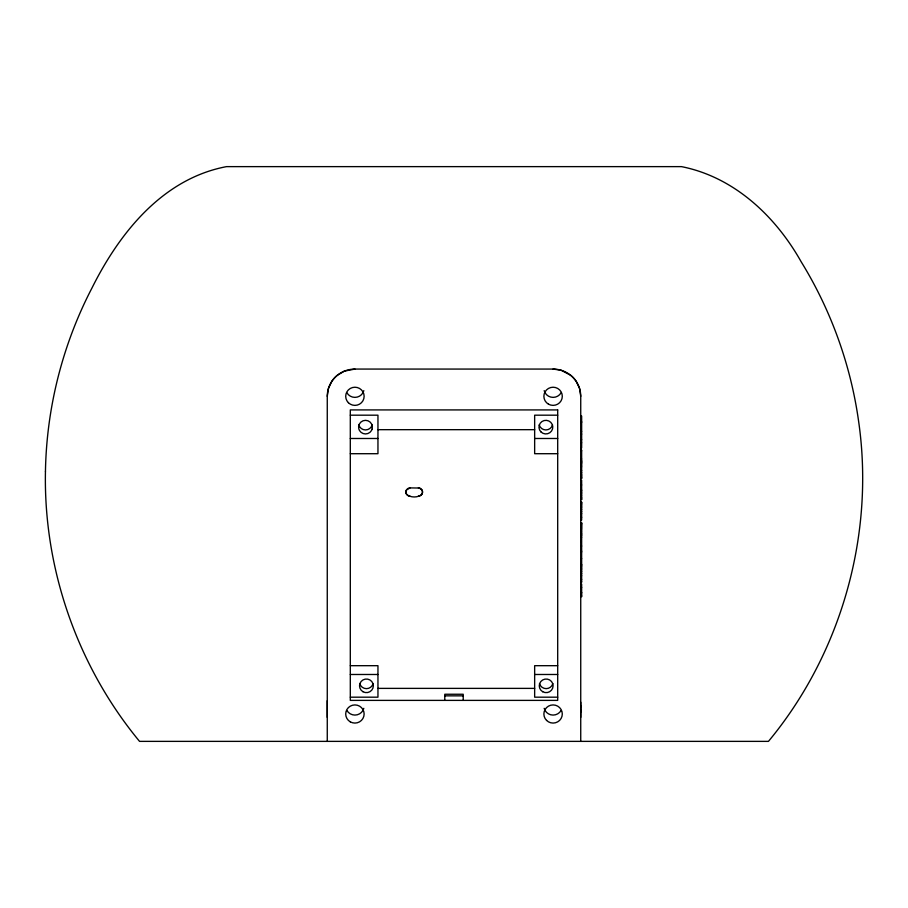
<?xml version="1.0" encoding="UTF-8"?>
<svg xmlns="http://www.w3.org/2000/svg" width="908" height="908" viewBox="0 0 908 908"><rect width="100%" height="100%" fill="white"/><g stroke="black" fill="none" stroke-linecap="round" stroke-linejoin="round"><path stroke-width="1.36" d="M580.734 717.388L580.734 702.202M327.266 700.681L327.266 717.388M580.745 707.094L580.745 705.652M580.734 712.008L580.734 709.069M327.266 741.371L327.266 396.297L328.458 388.397L331.919 381.167A25.413 23.563 -49.1 0 1 337.379 375.254L344.336 371.145L354.914 369.068L553.086 369.068L561.11 370.237L570.621 375.254A25.424 23.585 49.1 0 1 576.081 381.167L579.542 388.397L580.734 396.297L580.734 741.371M410.076 487.902L406.478 489.979A4.268 4.2 0 0 0 406.478 494.122C410.03 497.924 418.406 497.924 421.959 494.122A4.268 4.2 0 0 0 421.959 489.979L419.439 488.039L410.076 487.902A4.165 4.131 75.9 0 0 405.921 492.057A4.165 4.131 75.9 0 0 410.076 496.222M350.306 415.183L377.955 415.183L377.955 453.705L350.306 453.705M557.694 415.183L534.653 415.183L534.653 453.705L557.694 453.705M580.734 416.102L581.653 416.102L581.653 447.939L580.734 447.939M580.734 421.675L581.653 421.675M580.734 422.424L581.653 422.424M377.955 429.677L534.653 429.677M580.734 431.323L581.653 431.323M580.734 434.115L581.653 434.115M350.306 438.485L377.955 438.485M534.653 438.485L557.694 438.485M580.734 439.699L581.653 439.699M580.734 442.764L581.653 442.764M580.734 450.05L581.653 450.05L581.653 459.754L580.734 459.754M580.734 450.788L581.653 450.788M580.734 459.017L581.653 459.017M580.734 460.594L581.653 460.594L581.653 478.425M580.734 460.765L581.653 460.731M580.734 461.185L581.653 461.185M580.734 461.934L581.653 461.934M580.734 462.535L581.653 462.535M580.734 463.386L581.653 463.386M580.734 465.055L581.653 465.055M580.734 466.814L581.653 466.814M580.734 470.56L581.653 470.56M580.734 472.546L581.653 472.546M580.734 474.248L581.653 474.248M580.734 475.679L581.653 475.679M580.734 476.836L581.653 476.836M580.734 477.699L581.653 477.699M580.734 478.232L581.653 478.232L580.734 478.425M580.734 480.23L581.653 480.23L581.653 499.57L580.734 499.57M580.734 484.974L581.653 484.974M580.734 490.059L581.653 490.059M580.734 490.797L581.653 490.797M580.734 492.25L581.653 492.25M580.734 493.839L581.653 493.839M580.734 495.825L581.653 495.825M580.734 497.436L581.653 497.436M580.734 498.617L581.653 498.617M580.734 499.298L581.653 499.332M580.734 502.26L581.653 502.158L581.653 520L580.734 520M580.734 502.408L581.653 502.408M580.734 502.941L581.653 502.941M580.734 503.747L581.653 503.747M580.734 504.837L581.653 504.837M580.734 506.187L581.653 506.187M580.734 507.765L581.653 507.765M580.734 509.547L581.653 509.547M580.734 511.51L581.653 511.51M580.734 513.667L581.653 513.667M580.734 517.31L581.653 517.31M580.734 522.804L581.653 522.804L581.653 540.771L580.734 540.771M580.734 523.031L581.653 523.031L580.734 523.212M580.734 523.473L581.653 523.473M580.734 523.973L581.653 523.973M580.734 524.631L581.653 524.631M580.734 525.448L581.653 525.448M580.734 526.413L581.653 526.413M580.734 527.491L581.653 527.491M580.734 528.672L581.653 528.672M580.734 529.966L581.653 529.966M580.734 531.918L581.653 531.918M580.734 533.393L581.653 533.393M580.734 534.585L581.653 534.585M580.734 535.788L581.653 535.652M580.734 537.218L581.653 537.218M580.734 541.44L581.653 541.44L581.653 582.051L580.734 582.051M580.734 546.014L581.653 546.014M580.734 551.111L581.653 551.111M580.734 551.962L581.653 551.962M580.734 558.67L581.653 558.67M580.734 564.549L581.653 564.549M580.734 565.003L581.653 565.003M580.734 565.809L581.653 565.809M580.734 566.887L581.653 566.887M580.734 568.238L581.653 568.238M580.734 569.827L581.653 569.827M580.734 571.597L581.653 571.597M580.734 573.572L581.653 573.572M580.734 575.729L581.653 575.729M580.734 579.372L581.653 579.372M580.734 581.858L581.653 581.858M580.734 584.128L581.653 584.128L581.653 596.692L580.734 596.692M580.734 587.419L581.653 587.419M580.734 592.515L581.653 592.515M580.734 593.049L581.653 593.049M580.734 595.16L581.653 595.16M580.734 596.238L581.653 596.238M350.306 665.689L377.955 665.689L377.955 697.185L350.306 697.185M557.694 665.689L534.653 665.689L534.653 697.185L557.694 697.185M350.306 674.485L377.955 674.485M534.653 674.485L557.694 674.485M377.955 688.378L534.653 688.378M444.784 695.846L463.216 695.846M463.216 700.386L463.216 694.245L444.784 694.245L444.784 700.386M327.266 396.297A27.649 27.229 0 0 1 354.914 369.068M553.086 369.068A27.649 27.229 0 0 1 580.734 396.297M363.824 390.644A9.216 9.08 0 0 1 346.935 392.835M561.065 392.835A9.216 9.08 0 0 1 544.176 390.644M363.824 708.342A9.216 9.08 0 0 1 346.935 710.533M561.065 710.533A9.216 9.08 0 0 1 544.176 708.342M373.12 683.599A6.912 6.81 0 0 1 359.761 683.599M552.847 683.599A6.912 6.81 0 0 1 539.5 683.599M372.166 424.899A6.912 6.81 0 0 1 358.819 424.899M552.552 424.899A6.912 6.81 0 0 1 539.204 424.899M418.372 487.88A4.154 4.131 70.6 0 1 422.515 492.045A4.154 4.131 70.6 0 1 418.372 496.188M45.445 471.615C43.527 568.93 77.52 666.37 139.548 741.371L768.452 741.371C841.387 653.499 874.926 534.54 858.639 421.505C850.773 365.05 831.058 310.286 801.151 261.754C775.511 216.172 734.129 177.037 681.477 166.629L226.523 166.629C162.646 178.706 119.459 232.857 91.969 288.006C62.573 344.529 46.512 407.908 45.445 471.615M372.166 428.905L371.486 430.54A6.912 6.81 0 0 1 359.511 430.54L358.819 428.905A6.912 6.81 0 0 1 365.493 420.336A6.912 6.81 0 0 1 372.166 428.905M557.694 409.917L350.306 409.917L350.306 700.386L557.694 700.386L557.694 409.917M348.4 402.721A9.216 9.08 0 0 0 363.824 398.646A9.216 9.08 0 0 0 352.531 387.534A9.216 9.08 0 0 0 348.4 402.721M548.477 404.162A9.216 9.08 0 0 0 562.302 396.297A9.216 9.08 0 0 0 548.477 388.442A9.216 9.08 0 0 0 548.477 404.162M350.306 721.86A9.216 9.08 0 0 0 364.131 713.994A9.216 9.08 0 0 0 350.306 706.14A9.216 9.08 0 0 0 350.306 721.86M546.571 720.419A9.216 9.08 0 0 0 561.984 716.344A9.216 9.08 0 0 0 550.702 705.232A9.216 9.08 0 0 0 546.571 720.419M362.984 691.726A6.912 6.81 0 0 0 373.347 685.835A6.912 6.81 0 0 0 362.984 679.933A6.912 6.81 0 0 0 362.984 691.726M542.712 691.726A6.912 6.81 0 0 0 553.086 685.835A6.912 6.81 0 0 0 542.712 679.933A6.912 6.81 0 0 0 542.712 691.726M540.986 431.947A6.912 6.81 0 0 0 552.552 428.894A6.912 6.81 0 0 0 544.085 420.563A6.912 6.81 0 0 0 540.986 431.947"/></g></svg>
